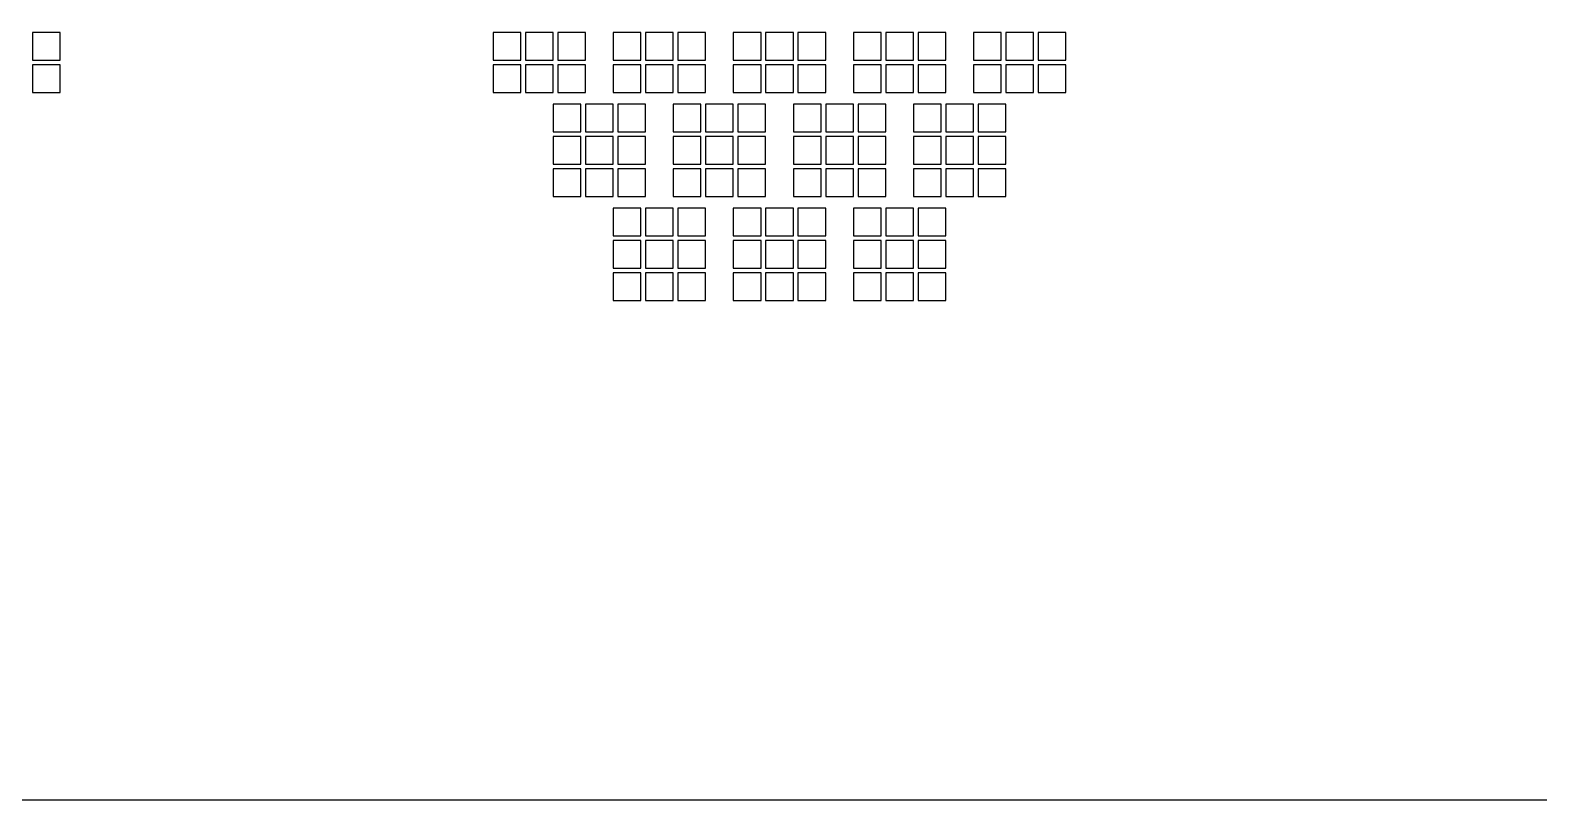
# Model space of a CAD drawing. Extents: x -49 to 54, y -38 to 38.
# Drawn here: x 27.26 to 43.59, y -38 to -29.67 of the extents above; entities that cross this region are included whole.
import ezdxf

# ---------------------------------------------------------------- set-up
doc = ezdxf.new("R2010")
doc.units = 0
doc.layers.add('BACK_LAYER', color=5, linetype='CONTINUOUS')
doc.layers.add('OUTLINE', color=7, linetype='CONTINUOUS')

msp = doc.modelspace()

# ---------------------------------------------------------------- linework, layer by layer
at = {"layer": 'BACK_LAYER'}
for points in [[(27.288, -29.998), (27.588, -29.998), (27.588, -29.698), (27.288, -29.698)], [(32.272, -29.998), (32.572, -29.998), (32.572, -29.698), (32.272, -29.698)], [(32.622, -29.998), (32.922, -29.998), (32.922, -29.698), (32.622, -29.698)], [(32.972, -29.998), (33.272, -29.998), (33.272, -29.698), (32.972, -29.698)], [(33.572, -29.998), (33.872, -29.998), (33.872, -29.698), (33.572, -29.698)], [(33.922, -29.998), (34.222, -29.998), (34.222, -29.698), (33.922, -29.698)], [(34.272, -29.998), (34.572, -29.998), (34.572, -29.698), (34.272, -29.698)], [(34.872, -29.998), (35.172, -29.998), (35.172, -29.698), (34.872, -29.698)], [(35.222, -29.998), (35.522, -29.998), (35.522, -29.698), (35.222, -29.698)], [(35.572, -29.998), (35.872, -29.998), (35.872, -29.698), (35.572, -29.698)], [(36.172, -29.998), (36.472, -29.998), (36.472, -29.698), (36.172, -29.698)], [(36.522, -29.998), (36.822, -29.998), (36.822, -29.698), (36.522, -29.698)], [(36.872, -29.998), (37.172, -29.998), (37.172, -29.698), (36.872, -29.698)], [(37.472, -29.998), (37.772, -29.998), (37.772, -29.698), (37.472, -29.698)], [(37.822, -29.998), (38.122, -29.998), (38.122, -29.698), (37.822, -29.698)], [(38.172, -29.998), (38.472, -29.998), (38.472, -29.698), (38.172, -29.698)], [(27.288, -30.348), (27.588, -30.348), (27.588, -30.048), (27.288, -30.048)], [(32.272, -30.348), (32.572, -30.348), (32.572, -30.048), (32.272, -30.048)], [(32.622, -30.348), (32.922, -30.348), (32.922, -30.048), (32.622, -30.048)], [(32.972, -30.348), (33.272, -30.348), (33.272, -30.048), (32.972, -30.048)], [(33.572, -30.348), (33.872, -30.348), (33.872, -30.048), (33.572, -30.048)], [(33.922, -30.348), (34.222, -30.348), (34.222, -30.048), (33.922, -30.048)], [(34.272, -30.348), (34.572, -30.348), (34.572, -30.048), (34.272, -30.048)], [(34.872, -30.348), (35.172, -30.348), (35.172, -30.048), (34.872, -30.048)], [(35.222, -30.348), (35.522, -30.348), (35.522, -30.048), (35.222, -30.048)], [(35.572, -30.348), (35.872, -30.348), (35.872, -30.048), (35.572, -30.048)], [(36.172, -30.348), (36.472, -30.348), (36.472, -30.048), (36.172, -30.048)], [(36.522, -30.348), (36.822, -30.348), (36.822, -30.048), (36.522, -30.048)], [(36.872, -30.348), (37.172, -30.348), (37.172, -30.048), (36.872, -30.048)], [(37.472, -30.348), (37.772, -30.348), (37.772, -30.048), (37.472, -30.048)], [(37.822, -30.348), (38.122, -30.348), (38.122, -30.048), (37.822, -30.048)], [(38.172, -30.348), (38.472, -30.348), (38.472, -30.048), (38.172, -30.048)], [(32.922, -30.773), (33.222, -30.773), (33.222, -30.473), (32.922, -30.473)], [(33.272, -30.773), (33.572, -30.773), (33.572, -30.473), (33.272, -30.473)], [(33.622, -30.773), (33.922, -30.773), (33.922, -30.473), (33.622, -30.473)], [(34.222, -30.773), (34.522, -30.773), (34.522, -30.473), (34.222, -30.473)], [(34.572, -30.773), (34.872, -30.773), (34.872, -30.473), (34.572, -30.473)], [(34.922, -30.773), (35.222, -30.773), (35.222, -30.473), (34.922, -30.473)], [(35.522, -30.773), (35.822, -30.773), (35.822, -30.473), (35.522, -30.473)], [(35.872, -30.773), (36.172, -30.773), (36.172, -30.473), (35.872, -30.473)], [(36.222, -30.773), (36.522, -30.773), (36.522, -30.473), (36.222, -30.473)], [(36.822, -30.773), (37.122, -30.773), (37.122, -30.473), (36.822, -30.473)], [(37.172, -30.773), (37.472, -30.773), (37.472, -30.473), (37.172, -30.473)], [(37.522, -30.773), (37.822, -30.773), (37.822, -30.473), (37.522, -30.473)], [(32.922, -31.123), (33.222, -31.123), (33.222, -30.823), (32.922, -30.823)], [(33.272, -31.123), (33.572, -31.123), (33.572, -30.823), (33.272, -30.823)], [(33.622, -31.123), (33.922, -31.123), (33.922, -30.823), (33.622, -30.823)], [(34.222, -31.123), (34.522, -31.123), (34.522, -30.823), (34.222, -30.823)], [(34.572, -31.123), (34.872, -31.123), (34.872, -30.823), (34.572, -30.823)], [(34.922, -31.123), (35.222, -31.123), (35.222, -30.823), (34.922, -30.823)], [(35.522, -31.123), (35.822, -31.123), (35.822, -30.823), (35.522, -30.823)], [(35.872, -31.123), (36.172, -31.123), (36.172, -30.823), (35.872, -30.823)], [(36.222, -31.123), (36.522, -31.123), (36.522, -30.823), (36.222, -30.823)], [(36.822, -31.123), (37.122, -31.123), (37.122, -30.823), (36.822, -30.823)], [(37.172, -31.123), (37.472, -31.123), (37.472, -30.823), (37.172, -30.823)], [(37.522, -31.123), (37.822, -31.123), (37.822, -30.823), (37.522, -30.823)], [(32.922, -31.473), (33.222, -31.473), (33.222, -31.173), (32.922, -31.173)], [(33.272, -31.473), (33.572, -31.473), (33.572, -31.173), (33.272, -31.173)], [(33.622, -31.473), (33.922, -31.473), (33.922, -31.173), (33.622, -31.173)], [(34.222, -31.473), (34.522, -31.473), (34.522, -31.173), (34.222, -31.173)], [(34.572, -31.473), (34.872, -31.473), (34.872, -31.173), (34.572, -31.173)], [(34.922, -31.473), (35.222, -31.473), (35.222, -31.173), (34.922, -31.173)], [(35.522, -31.473), (35.822, -31.473), (35.822, -31.173), (35.522, -31.173)], [(35.872, -31.473), (36.172, -31.473), (36.172, -31.173), (35.872, -31.173)], [(36.222, -31.473), (36.522, -31.473), (36.522, -31.173), (36.222, -31.173)], [(36.822, -31.473), (37.122, -31.473), (37.122, -31.173), (36.822, -31.173)], [(37.172, -31.473), (37.472, -31.473), (37.472, -31.173), (37.172, -31.173)], [(37.522, -31.473), (37.822, -31.473), (37.822, -31.173), (37.522, -31.173)], [(33.572, -31.899), (33.872, -31.899), (33.872, -31.599), (33.572, -31.599)], [(33.922, -31.899), (34.222, -31.899), (34.222, -31.599), (33.922, -31.599)], [(34.272, -31.899), (34.572, -31.899), (34.572, -31.599), (34.272, -31.599)], [(34.872, -31.899), (35.172, -31.899), (35.172, -31.599), (34.872, -31.599)], [(35.222, -31.899), (35.522, -31.899), (35.522, -31.599), (35.222, -31.599)], [(35.572, -31.899), (35.872, -31.899), (35.872, -31.599), (35.572, -31.599)], [(36.172, -31.899), (36.472, -31.899), (36.472, -31.599), (36.172, -31.599)], [(36.522, -31.899), (36.822, -31.899), (36.822, -31.599), (36.522, -31.599)], [(36.872, -31.899), (37.172, -31.899), (37.172, -31.599), (36.872, -31.599)], [(33.572, -32.249), (33.872, -32.249), (33.872, -31.949), (33.572, -31.949)], [(33.922, -32.249), (34.222, -32.249), (34.222, -31.949), (33.922, -31.949)], [(34.272, -32.249), (34.572, -32.249), (34.572, -31.949), (34.272, -31.949)], [(34.872, -32.249), (35.172, -32.249), (35.172, -31.949), (34.872, -31.949)], [(35.222, -32.249), (35.522, -32.249), (35.522, -31.949), (35.222, -31.949)], [(35.572, -32.249), (35.872, -32.249), (35.872, -31.949), (35.572, -31.949)], [(36.172, -32.249), (36.472, -32.249), (36.472, -31.949), (36.172, -31.949)], [(36.522, -32.249), (36.822, -32.249), (36.822, -31.949), (36.522, -31.949)], [(36.872, -32.249), (37.172, -32.249), (37.172, -31.949), (36.872, -31.949)], [(33.572, -32.599), (33.872, -32.599), (33.872, -32.299), (33.572, -32.299)], [(33.922, -32.599), (34.222, -32.599), (34.222, -32.299), (33.922, -32.299)], [(34.272, -32.599), (34.572, -32.599), (34.572, -32.299), (34.272, -32.299)], [(34.872, -32.599), (35.172, -32.599), (35.172, -32.299), (34.872, -32.299)], [(35.222, -32.599), (35.522, -32.599), (35.522, -32.299), (35.222, -32.299)], [(35.572, -32.599), (35.872, -32.599), (35.872, -32.299), (35.572, -32.299)], [(36.172, -32.599), (36.472, -32.599), (36.472, -32.299), (36.172, -32.299)], [(36.522, -32.599), (36.822, -32.599), (36.822, -32.299), (36.522, -32.299)], [(36.872, -32.599), (37.172, -32.599), (37.172, -32.299), (36.872, -32.299)]]:
    msp.add_lwpolyline(points, close=True, dxfattribs=at)
at = {"layer": 'OUTLINE'}
msp.add_lwpolyline([(-49.4, -36.45, -0.414214), (-47.85, -38), (52.85, -38, -0.414214), (54.4, -36.45), (54.4, -28), (51.4, -28), (51.4, 28), (54.4, 28), (54.4, 36.45, -0.414214), (52.85, 38), (-47.85, 38, -0.414214), (-49.4, 36.45)], format="xyb", close=True, dxfattribs=at)

doc.saveas('drawing.dxf')
